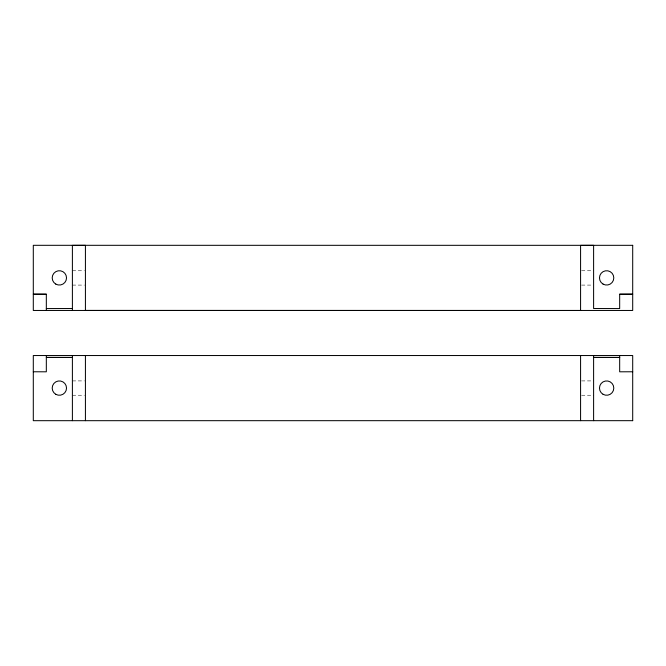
<?xml version="1.0" encoding="UTF-8"?>
<svg xmlns="http://www.w3.org/2000/svg" width="666" height="666" viewBox="0 0 666 666"><rect width="100%" height="100%" fill="white"/><g stroke="black" fill="none" stroke-linecap="round" stroke-linejoin="round"><path stroke-width="0.5" stroke-dasharray="3.33 2.5" d="M72.394 270.762L84.416 270.762M581.585 270.762L593.606 270.762M72.394 285.09L84.416 285.09M581.585 285.09L592.607 285.09M72.394 380.91L84.416 380.91M581.585 380.91L593.606 380.91M72.394 395.238L84.416 395.238M581.585 395.238L593.606 395.238"/><path stroke-width="1" d="M632.7 245.329L33.3 245.313L33.3 310.464L632.7 310.464L632.7 245.313M46.329 294.197L33.3 294.197L46.329 294.23L46.329 310.464M619.671 294.197L632.7 294.197L619.671 294.23L619.671 308.566L593.606 308.525L593.606 245.329L580.577 245.371L580.577 310.473L85.423 310.431L85.423 245.329L72.394 245.371L72.394 310.464M46.329 308.566L72.394 308.525M33.3 371.77L46.329 371.803L46.329 355.536M632.7 371.77L619.671 371.803L619.671 355.536M632.7 420.671L33.3 420.687L33.3 355.536L632.7 355.536L632.7 420.687M593.606 355.536L593.606 420.671M580.577 355.536L580.577 420.671M85.423 355.536L85.423 420.671M72.394 355.536L72.394 420.671M72.394 357.434L46.329 357.434L72.394 357.476M619.671 357.434L593.606 357.434L619.671 357.476M603.055 284.091A7.168 7.168 0 0 0 613.802 277.889A7.168 7.168 0 0 0 603.055 271.678A7.168 7.168 0 0 0 603.055 284.091M603.055 394.297A7.168 7.168 0 0 0 613.802 388.095A7.168 7.168 0 0 0 603.055 381.884A7.168 7.168 0 0 0 603.055 394.297M55.778 394.297A7.168 7.168 0 0 0 66.525 388.095A7.168 7.168 0 0 0 55.778 381.884A7.168 7.168 0 0 0 55.778 394.297M55.778 284.091A7.168 7.168 0 0 0 66.525 277.889A7.168 7.168 0 0 0 55.778 271.678A7.168 7.168 0 0 0 55.778 284.091"/></g></svg>
